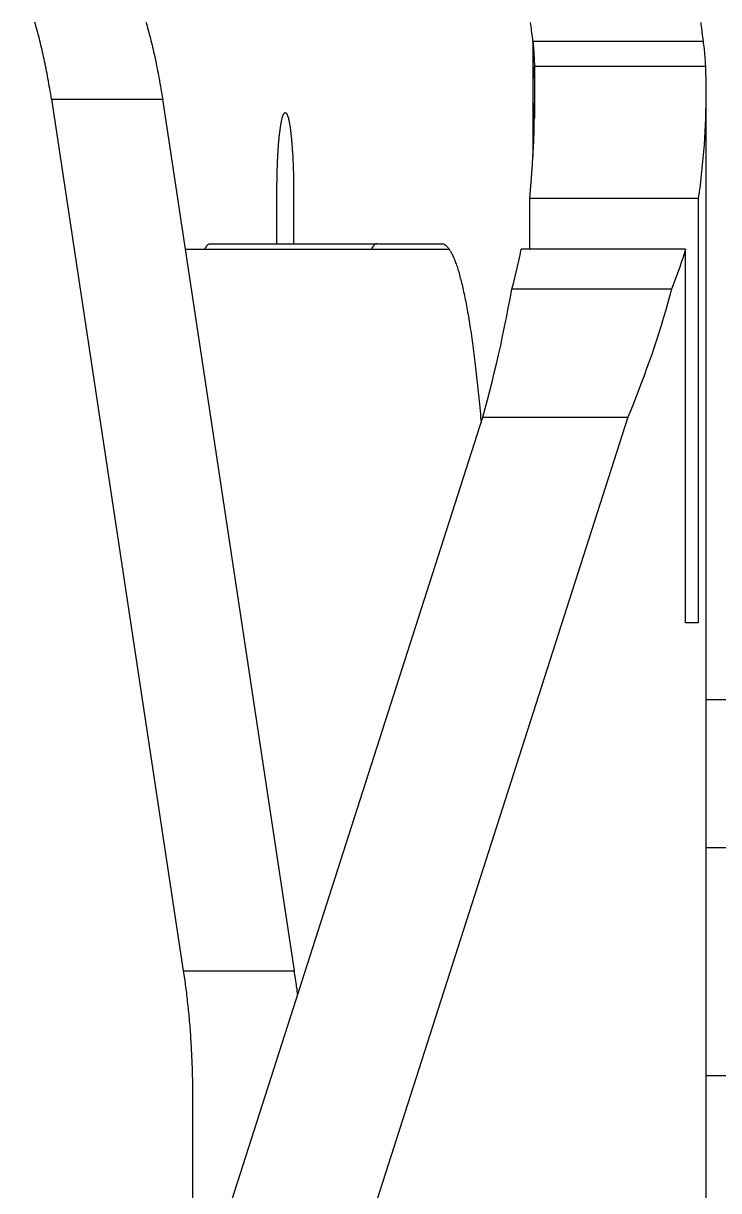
# Model space of a CAD drawing. Header units: millimetres. Extents: x 1084702 to 1166801, y 36632 to 124519.
# Drawn here: x 1098303.5 to 1098364.4, y 58023.4 to 58125.8 of the extents above; entities that cross this region are included whole.
import ezdxf

# ---------------------------------------------------------------- set-up
doc = ezdxf.new("R2010")
doc.units = ezdxf.units.MM
doc.header["$LTSCALE"] = 250
doc.linetypes.add('CENTER', pattern=[3, 2.5, -0.25, 0, -0.25])
doc.layers.get('0').update_dxf_attribs({"color": 255})

# ---------------------------------------------------------------- blocks, each defined once
blk = doc.blocks.new('PK65002M m platform_top')
at = {"linetype": 'Continuous'}
for p, q in [((-10205.98, 3280.4), (-10125.77, 3530.82)), ((-10113.05, 3530.82), (-10193.26, 3280.4)), ((-10212.82, 3251.86), (-10212.82, 3379.23)), ((-10167.82, 3340.56), (-10167.82, 3359.82)), ((-10234.38, 3338.18), (-10212.82, 3338.18)), ((-10176.74, 3328.98), (-10165.19, 3252.49)), ((-10166.99, 3328.98), (-10176.74, 3328.98)), ((-10155.44, 3252.49), (-10166.99, 3328.98)), ((-10235.38, 3318.18), (-10212.82, 3318.18)), ((-10233.88, 3305.2), (-10212.82, 3305.2)), ((-10212.16, 3261.22), (-10212.16, 3298.45)), ((-10212.16, 3298.45), (-10211.05, 3298.45)), ((-10211.05, 3298.45), (-10211.05, 3265.67)), ((-10193.26, 3280.4), (-10205.98, 3280.4)), ((-10209.81, 3269.17), (-10195.81, 3269.17)), ((-10211.05, 3265.67), (-10196.64, 3265.67)), ((-10197.38, 3265.67), (-10197.38, 3261.22)), ((-10190.32, 3265.68), (-10167.18, 3265.68)), ((-10176.67, 3265.18), (-10189.64, 3265.18)), ((-10176.67, 3260.58), (-10176.67, 3265.18)), ((-10175.21, 3265.18), (-10176.67, 3265.18)), ((-10169.97, 3265.18), (-10175.21, 3265.18)), ((-10169.37, 3265.18), (-10169.97, 3265.18)), ((-10212.16, 3261.22), (-10197.38, 3261.22)), ((-10197.66, 3247.41), (-10197.66, 3257.52)), ((-10197.8, 3249.61), (-10197.79, 3254.16)), ((-10155.44, 3252.49), (-10165.19, 3252.49)), ((-10197.8, 3249.61), (-10212.78, 3249.61)), ((-10197.66, 3247.41), (-10212.58, 3247.41))]:
    blk.add_line(p, q, dxfattribs=at)
for points in [[(-10166.99, 3328.98), (-10167.02, 3329.15), (-10167.05, 3329.32), (-10167.07, 3329.49), (-10167.1, 3329.67), (-10167.12, 3329.84), (-10167.15, 3330.02), (-10167.17, 3330.2), (-10167.2, 3330.38), (-10167.22, 3330.56), (-10167.24, 3330.74), (-10167.27, 3330.92), (-10167.29, 3331.11), (-10167.31, 3331.29), (-10167.33, 3331.48), (-10167.35, 3331.66), (-10167.37, 3331.85), (-10167.4, 3332.04), (-10167.42, 3332.23), (-10167.43, 3332.42), (-10167.45, 3332.61), (-10167.47, 3332.8), (-10167.49, 3333), (-10167.51, 3333.19), (-10167.52, 3333.39), (-10167.54, 3333.58), (-10167.56, 3333.78), (-10167.57, 3333.97), (-10167.59, 3334.17), (-10167.6, 3334.37), (-10167.62, 3334.57), (-10167.63, 3334.77), (-10167.64, 3334.97), (-10167.66, 3335.17), (-10167.67, 3335.38), (-10167.68, 3335.58), (-10167.69, 3335.78), (-10167.7, 3335.98), (-10167.72, 3336.19), (-10167.73, 3336.39), (-10167.73, 3336.6), (-10167.74, 3336.8), (-10167.75, 3337.01), (-10167.76, 3337.22), (-10167.77, 3337.42), (-10167.78, 3337.63), (-10167.78, 3337.84), (-10167.79, 3338.05), (-10167.79, 3338.26), (-10167.8, 3338.46), (-10167.8, 3338.67), (-10167.81, 3338.88), (-10167.81, 3339.09), (-10167.81, 3339.3), (-10167.82, 3339.51), (-10167.82, 3339.72), (-10167.82, 3339.93), (-10167.82, 3340.14), (-10167.82, 3340.35), (-10167.82, 3340.56)], [(-10177.03, 3331.08), (-10177.01, 3330.93), (-10176.99, 3330.75), (-10176.97, 3330.56), (-10176.94, 3330.38), (-10176.92, 3330.2), (-10176.89, 3330.02), (-10176.87, 3329.85), (-10176.84, 3329.67), (-10176.82, 3329.49), (-10176.79, 3329.32), (-10176.76, 3329.15), (-10176.74, 3328.98)], [(-10190.31, 3265.65), (-10190.35, 3265.71), (-10190.38, 3265.77), (-10190.42, 3265.84), (-10190.46, 3265.9), (-10190.5, 3265.97), (-10190.54, 3266.05), (-10190.58, 3266.12), (-10190.62, 3266.2), (-10190.66, 3266.29), (-10190.69, 3266.37), (-10190.73, 3266.46), (-10190.77, 3266.56), (-10190.81, 3266.65), (-10190.85, 3266.75), (-10190.88, 3266.86), (-10190.92, 3266.96), (-10190.96, 3267.07), (-10191, 3267.18), (-10191.03, 3267.3), (-10191.07, 3267.42), (-10191.11, 3267.54), (-10191.15, 3267.66), (-10191.18, 3267.79), (-10191.22, 3267.92), (-10191.26, 3268.06), (-10191.29, 3268.19), (-10191.33, 3268.33), (-10191.37, 3268.48), (-10191.4, 3268.62), (-10191.44, 3268.77), (-10191.48, 3268.93), (-10191.51, 3269.08), (-10191.55, 3269.24), (-10191.58, 3269.4), (-10191.62, 3269.57), (-10191.65, 3269.73), (-10191.69, 3269.91), (-10191.72, 3270.08), (-10191.76, 3270.26), (-10191.79, 3270.44), (-10191.83, 3270.62), (-10191.86, 3270.8), (-10191.9, 3270.99), (-10191.93, 3271.18), (-10191.97, 3271.38), (-10192, 3271.57), (-10192.03, 3271.77), (-10192.07, 3271.97), (-10192.1, 3272.18), (-10192.13, 3272.39), (-10192.16, 3272.6), (-10192.2, 3272.81), (-10192.23, 3273.03), (-10192.26, 3273.25), (-10192.29, 3273.47), (-10192.33, 3273.69), (-10192.36, 3273.92), (-10192.39, 3274.15), (-10192.42, 3274.38), (-10192.45, 3274.62), (-10192.48, 3274.85), (-10192.51, 3275.1), (-10192.54, 3275.34), (-10192.57, 3275.58), (-10192.6, 3275.83), (-10192.63, 3276.08), (-10192.66, 3276.33), (-10192.69, 3276.59), (-10192.72, 3276.85), (-10192.75, 3277.11), (-10192.78, 3277.37), (-10192.8, 3277.63), (-10192.83, 3277.9), (-10192.86, 3278.17), (-10192.89, 3278.44), (-10192.91, 3278.71), (-10192.94, 3278.99), (-10192.97, 3279.27), (-10192.99, 3279.55), (-10193.02, 3279.83), (-10193.05, 3280.11), (-10193.07, 3280.4), (-10193.1, 3280.69), (-10193.11, 3280.87)], [(-10209.81, 3269.17), (-10209.64, 3269.82), (-10209.46, 3270.46), (-10209.27, 3271.1), (-10209.08, 3271.74), (-10208.89, 3272.37), (-10208.69, 3273.01), (-10208.48, 3273.64), (-10208.28, 3274.27), (-10208.07, 3274.9), (-10207.85, 3275.52), (-10207.63, 3276.14), (-10207.41, 3276.76), (-10207.18, 3277.37), (-10206.95, 3277.98), (-10206.71, 3278.59), (-10206.47, 3279.2), (-10206.23, 3279.8), (-10205.98, 3280.4)], [(-10193.26, 3280.4), (-10193.47, 3279.64), (-10193.68, 3278.87), (-10193.88, 3278.09), (-10194.08, 3277.31), (-10194.27, 3276.52), (-10194.46, 3275.72), (-10194.65, 3274.92), (-10194.83, 3274.11), (-10195, 3273.3), (-10195.17, 3272.48), (-10195.34, 3271.66), (-10195.5, 3270.84), (-10195.66, 3270.01), (-10195.81, 3269.17)], [(-10211.05, 3265.67), (-10210.93, 3266.06), (-10210.8, 3266.45), (-10210.67, 3266.84), (-10210.54, 3267.23), (-10210.4, 3267.62), (-10210.26, 3268.01), (-10210.11, 3268.4), (-10209.96, 3268.79), (-10209.81, 3269.17)], [(-10195.81, 3269.17), (-10195.95, 3268.68), (-10196.07, 3268.18), (-10196.19, 3267.68), (-10196.31, 3267.18), (-10196.43, 3266.68), (-10196.54, 3266.17), (-10196.64, 3265.67)], [(-10189.64, 3265.18), (-10189.68, 3265.18), (-10189.72, 3265.18), (-10189.76, 3265.19), (-10189.8, 3265.2), (-10189.84, 3265.22), (-10189.88, 3265.24), (-10189.92, 3265.26), (-10189.96, 3265.28), (-10189.99, 3265.31), (-10190.03, 3265.34), (-10190.07, 3265.38), (-10190.11, 3265.41), (-10190.15, 3265.46), (-10190.19, 3265.5), (-10190.23, 3265.55), (-10190.27, 3265.6), (-10190.31, 3265.65)], [(-10183.98, 3265.18), (-10183.97, 3265.18), (-10183.95, 3265.18), (-10183.93, 3265.18), (-10183.92, 3265.19), (-10183.9, 3265.19), (-10183.88, 3265.2), (-10183.87, 3265.2), (-10183.85, 3265.21), (-10183.83, 3265.22), (-10183.82, 3265.23), (-10183.8, 3265.24), (-10183.78, 3265.26), (-10183.77, 3265.27), (-10183.75, 3265.29), (-10183.73, 3265.3), (-10183.72, 3265.32), (-10183.7, 3265.34), (-10183.69, 3265.36), (-10183.67, 3265.38), (-10183.65, 3265.4), (-10183.64, 3265.42), (-10183.62, 3265.44), (-10183.61, 3265.47), (-10183.59, 3265.49), (-10183.57, 3265.52), (-10183.56, 3265.55), (-10183.54, 3265.58), (-10183.53, 3265.61), (-10183.51, 3265.64), (-10183.5, 3265.67), (-10183.49, 3265.68)], [(-10168.88, 3265.68), (-10168.89, 3265.65), (-10168.91, 3265.62), (-10168.92, 3265.59), (-10168.94, 3265.56), (-10168.95, 3265.53), (-10168.97, 3265.5), (-10168.99, 3265.48), (-10169, 3265.45), (-10169.02, 3265.43), (-10169.03, 3265.4), (-10169.05, 3265.38), (-10169.07, 3265.36), (-10169.08, 3265.34), (-10169.1, 3265.32), (-10169.11, 3265.31), (-10169.13, 3265.29), (-10169.15, 3265.27), (-10169.16, 3265.26), (-10169.18, 3265.25), (-10169.2, 3265.23), (-10169.21, 3265.22), (-10169.23, 3265.21), (-10169.25, 3265.21), (-10169.27, 3265.2), (-10169.28, 3265.19), (-10169.3, 3265.19), (-10169.32, 3265.18), (-10169.33, 3265.18), (-10169.35, 3265.18), (-10169.37, 3265.18)], [(-10175.21, 3265.18), (-10175.21, 3260.58), (-10175.21, 3260.49), (-10175.21, 3260.39), (-10175.21, 3260.29), (-10175.21, 3260.2), (-10175.21, 3260.1), (-10175.21, 3260.01), (-10175.21, 3259.91), (-10175.21, 3259.82), (-10175.22, 3259.72), (-10175.22, 3259.62), (-10175.22, 3259.53), (-10175.22, 3259.44), (-10175.22, 3259.34), (-10175.22, 3259.25), (-10175.23, 3259.15), (-10175.23, 3259.06), (-10175.23, 3258.97), (-10175.23, 3258.87), (-10175.24, 3258.78), (-10175.24, 3258.69), (-10175.24, 3258.6), (-10175.25, 3258.5), (-10175.25, 3258.41), (-10175.25, 3258.32), (-10175.26, 3258.23), (-10175.26, 3258.14), (-10175.26, 3258.05), (-10175.27, 3257.96), (-10175.27, 3257.87), (-10175.27, 3257.79), (-10175.28, 3257.7), (-10175.28, 3257.61), (-10175.29, 3257.53), (-10175.29, 3257.44), (-10175.3, 3257.36), (-10175.3, 3257.27), (-10175.31, 3257.19), (-10175.31, 3257.1), (-10175.32, 3257.02), (-10175.32, 3256.94), (-10175.33, 3256.86), (-10175.33, 3256.78), (-10175.34, 3256.7), (-10175.34, 3256.62), (-10175.35, 3256.54), (-10175.36, 3256.46), (-10175.36, 3256.39), (-10175.37, 3256.31), (-10175.38, 3256.24), (-10175.38, 3256.16), (-10175.39, 3256.09), (-10175.4, 3256.02), (-10175.4, 3255.94), (-10175.41, 3255.87), (-10175.42, 3255.8), (-10175.42, 3255.73), (-10175.43, 3255.67), (-10175.44, 3255.6), (-10175.44, 3255.53), (-10175.45, 3255.47), (-10175.46, 3255.4), (-10175.47, 3255.34), (-10175.48, 3255.28), (-10175.48, 3255.22), (-10175.49, 3255.16), (-10175.5, 3255.1), (-10175.51, 3255.04), (-10175.52, 3254.98), (-10175.52, 3254.93), (-10175.53, 3254.87), (-10175.54, 3254.82), (-10175.55, 3254.77), (-10175.56, 3254.72), (-10175.57, 3254.67), (-10175.57, 3254.62), (-10175.58, 3254.57), (-10175.59, 3254.52), (-10175.6, 3254.48), (-10175.61, 3254.44), (-10175.62, 3254.39), (-10175.63, 3254.35), (-10175.64, 3254.31), (-10175.65, 3254.27), (-10175.66, 3254.23), (-10175.67, 3254.2), (-10175.67, 3254.16), (-10175.68, 3254.13), (-10175.69, 3254.09), (-10175.7, 3254.06), (-10175.71, 3254.03), (-10175.72, 3254), (-10175.73, 3253.97), (-10175.74, 3253.95), (-10175.75, 3253.92), (-10175.76, 3253.9), (-10175.77, 3253.87), (-10175.78, 3253.85), (-10175.79, 3253.83), (-10175.8, 3253.81), (-10175.81, 3253.79), (-10175.82, 3253.78), (-10175.83, 3253.76), (-10175.84, 3253.75), (-10175.85, 3253.74), (-10175.86, 3253.72), (-10175.87, 3253.71), (-10175.88, 3253.7), (-10175.89, 3253.7), (-10175.9, 3253.69), (-10175.91, 3253.69), (-10175.92, 3253.68), (-10175.93, 3253.68), (-10175.94, 3253.68)], [(-10212.82, 3251.86), (-10212.82, 3252.45), (-10212.81, 3253.02), (-10212.8, 3253.59), (-10212.78, 3254.17), (-10212.76, 3254.75), (-10212.73, 3255.33), (-10212.69, 3255.91), (-10212.66, 3256.5), (-10212.61, 3257.08), (-10212.56, 3257.67), (-10212.51, 3258.26), (-10212.45, 3258.85), (-10212.38, 3259.44), (-10212.31, 3260.04), (-10212.24, 3260.63), (-10212.16, 3261.22)], [(-10197.38, 3261.22), (-10197.44, 3260.48), (-10197.51, 3259.74), (-10197.56, 3259), (-10197.61, 3258.26)], [(-10175.94, 3253.68), (-10175.95, 3253.68), (-10175.96, 3253.68), (-10175.97, 3253.69), (-10175.98, 3253.69), (-10175.99, 3253.7), (-10176, 3253.7), (-10176.01, 3253.71), (-10176.02, 3253.72), (-10176.03, 3253.73), (-10176.04, 3253.75), (-10176.05, 3253.76), (-10176.06, 3253.77), (-10176.07, 3253.79), (-10176.08, 3253.81), (-10176.09, 3253.83), (-10176.1, 3253.85), (-10176.11, 3253.87), (-10176.12, 3253.89), (-10176.13, 3253.92), (-10176.14, 3253.94), (-10176.15, 3253.97), (-10176.16, 3254), (-10176.17, 3254.03), (-10176.18, 3254.06), (-10176.19, 3254.09), (-10176.2, 3254.12), (-10176.21, 3254.16), (-10176.22, 3254.19), (-10176.22, 3254.23), (-10176.23, 3254.27), (-10176.24, 3254.31), (-10176.25, 3254.35), (-10176.26, 3254.39), (-10176.27, 3254.43), (-10176.28, 3254.48), (-10176.29, 3254.52), (-10176.3, 3254.57), (-10176.31, 3254.62), (-10176.31, 3254.67), (-10176.32, 3254.72), (-10176.33, 3254.77), (-10176.34, 3254.82), (-10176.35, 3254.87), (-10176.36, 3254.93), (-10176.37, 3254.98), (-10176.37, 3255.04), (-10176.38, 3255.09), (-10176.39, 3255.15), (-10176.4, 3255.21), (-10176.41, 3255.27), (-10176.41, 3255.33), (-10176.42, 3255.4), (-10176.43, 3255.46), (-10176.44, 3255.53), (-10176.44, 3255.59), (-10176.45, 3255.66), (-10176.46, 3255.72), (-10176.46, 3255.79), (-10176.47, 3255.86), (-10176.48, 3255.93), (-10176.49, 3256), (-10176.49, 3256.08), (-10176.5, 3256.15), (-10176.5, 3256.22), (-10176.51, 3256.3), (-10176.52, 3256.37), (-10176.52, 3256.45), (-10176.53, 3256.53), (-10176.54, 3256.6), (-10176.54, 3256.68), (-10176.55, 3256.76), (-10176.55, 3256.84), (-10176.56, 3256.92), (-10176.56, 3257.01), (-10176.57, 3257.09), (-10176.57, 3257.17), (-10176.58, 3257.25), (-10176.58, 3257.34), (-10176.59, 3257.42), (-10176.59, 3257.51), (-10176.6, 3257.6), (-10176.6, 3257.68), (-10176.61, 3257.77), (-10176.61, 3257.86), (-10176.61, 3257.95), (-10176.62, 3258.04), (-10176.62, 3258.13), (-10176.63, 3258.22), (-10176.63, 3258.31), (-10176.63, 3258.4), (-10176.64, 3258.49), (-10176.64, 3258.58), (-10176.64, 3258.67), (-10176.64, 3258.77), (-10176.65, 3258.86), (-10176.65, 3258.95), (-10176.65, 3259.05), (-10176.65, 3259.14), (-10176.66, 3259.24), (-10176.66, 3259.33), (-10176.66, 3259.43), (-10176.66, 3259.52), (-10176.66, 3259.62), (-10176.67, 3259.71), (-10176.67, 3259.81), (-10176.67, 3259.9), (-10176.67, 3260), (-10176.67, 3260.1), (-10176.67, 3260.19), (-10176.67, 3260.29), (-10176.67, 3260.39), (-10176.67, 3260.48), (-10176.67, 3260.58)], [(-10197.61, 3258.26), (-10197.66, 3257.52), (-10197.7, 3256.78), (-10197.73, 3256.05), (-10197.76, 3255.32), (-10197.78, 3254.6)], [(-10197.78, 3254.6), (-10197.8, 3253.87), (-10197.81, 3253.15), (-10197.82, 3252.44), (-10197.82, 3251.86)], [(-10163.72, 3245.73), (-10163.77, 3245.9), (-10163.82, 3246.08), (-10163.87, 3246.25), (-10163.92, 3246.43), (-10163.97, 3246.61), (-10164.02, 3246.8), (-10164.07, 3246.98), (-10164.12, 3247.17), (-10164.16, 3247.36), (-10164.21, 3247.55), (-10164.26, 3247.75), (-10164.31, 3247.94), (-10164.35, 3248.14), (-10164.4, 3248.34), (-10164.44, 3248.55), (-10164.49, 3248.75), (-10164.53, 3248.95), (-10164.58, 3249.16), (-10164.62, 3249.37), (-10164.66, 3249.58), (-10164.71, 3249.8), (-10164.75, 3250.01), (-10164.79, 3250.23), (-10164.83, 3250.45), (-10164.87, 3250.67), (-10164.91, 3250.89), (-10164.95, 3251.12), (-10164.99, 3251.34), (-10165.03, 3251.57), (-10165.07, 3251.8), (-10165.11, 3252.03), (-10165.15, 3252.26), (-10165.19, 3252.49)], [(-10155.44, 3252.49), (-10155.4, 3252.26), (-10155.37, 3252.03), (-10155.33, 3251.8), (-10155.29, 3251.57), (-10155.25, 3251.35), (-10155.21, 3251.12), (-10155.17, 3250.9), (-10155.13, 3250.68), (-10155.09, 3250.46), (-10155.05, 3250.24), (-10155.01, 3250.03), (-10154.97, 3249.81), (-10154.92, 3249.6), (-10154.88, 3249.39), (-10154.84, 3249.18), (-10154.79, 3248.97), (-10154.75, 3248.77), (-10154.7, 3248.56), (-10154.66, 3248.36), (-10154.61, 3248.16), (-10154.57, 3247.97), (-10154.52, 3247.77), (-10154.47, 3247.58), (-10154.43, 3247.39), (-10154.38, 3247.2), (-10154.33, 3247.01), (-10154.28, 3246.82), (-10154.23, 3246.64), (-10154.18, 3246.46), (-10154.13, 3246.28), (-10154.08, 3246.1), (-10154.03, 3245.93), (-10153.98, 3245.75)], [(-10212.78, 3249.61), (-10212.8, 3250.18), (-10212.81, 3250.74), (-10212.82, 3251.31), (-10212.82, 3251.86)], [(-10197.82, 3251.86), (-10197.82, 3251.72), (-10197.82, 3251.02), (-10197.81, 3250.31), (-10197.8, 3249.61)], [(-10212.58, 3247.41), (-10212.6, 3247.57), (-10212.62, 3247.74), (-10212.64, 3247.9), (-10212.66, 3248.06), (-10212.68, 3248.23), (-10212.7, 3248.4), (-10212.71, 3248.57), (-10212.73, 3248.74), (-10212.74, 3248.91), (-10212.75, 3249.08), (-10212.76, 3249.26), (-10212.77, 3249.44), (-10212.78, 3249.61)], [(-10197.66, 3247.41), (-10197.67, 3247.58), (-10197.69, 3247.76), (-10197.7, 3247.93), (-10197.72, 3248.11), (-10197.73, 3248.29), (-10197.74, 3248.47), (-10197.75, 3248.65), (-10197.76, 3248.84), (-10197.77, 3249.03), (-10197.78, 3249.22), (-10197.79, 3249.42), (-10197.8, 3249.61)], [(-10212.37, 3245.77), (-10212.39, 3245.95), (-10212.42, 3246.12), (-10212.44, 3246.3), (-10212.46, 3246.48), (-10212.48, 3246.66), (-10212.51, 3246.85), (-10212.53, 3247.03), (-10212.55, 3247.22), (-10212.58, 3247.41)], [(-10197.66, 3247.41), (-10197.64, 3247.22), (-10197.61, 3247.04), (-10197.59, 3246.85), (-10197.57, 3246.66), (-10197.54, 3246.48), (-10197.52, 3246.3), (-10197.5, 3246.12), (-10197.47, 3245.95), (-10197.45, 3245.77)]]:
    blk.add_lwpolyline(points, dxfattribs=at)
blk = doc.blocks.new('1-deck_B4_1')
at = {"linetype": 'CENTER', "rotation": 180}
blk.add_blockref('PK65002M m platform_top', (70387.47, 26963.11), dxfattribs=at)

msp = doc.modelspace()

# ---------------------------------------------------------------- block references
msp.add_blockref('1-deck_B4_1', (1017763.01, 34408.58))

doc.saveas('drawing.dxf')
